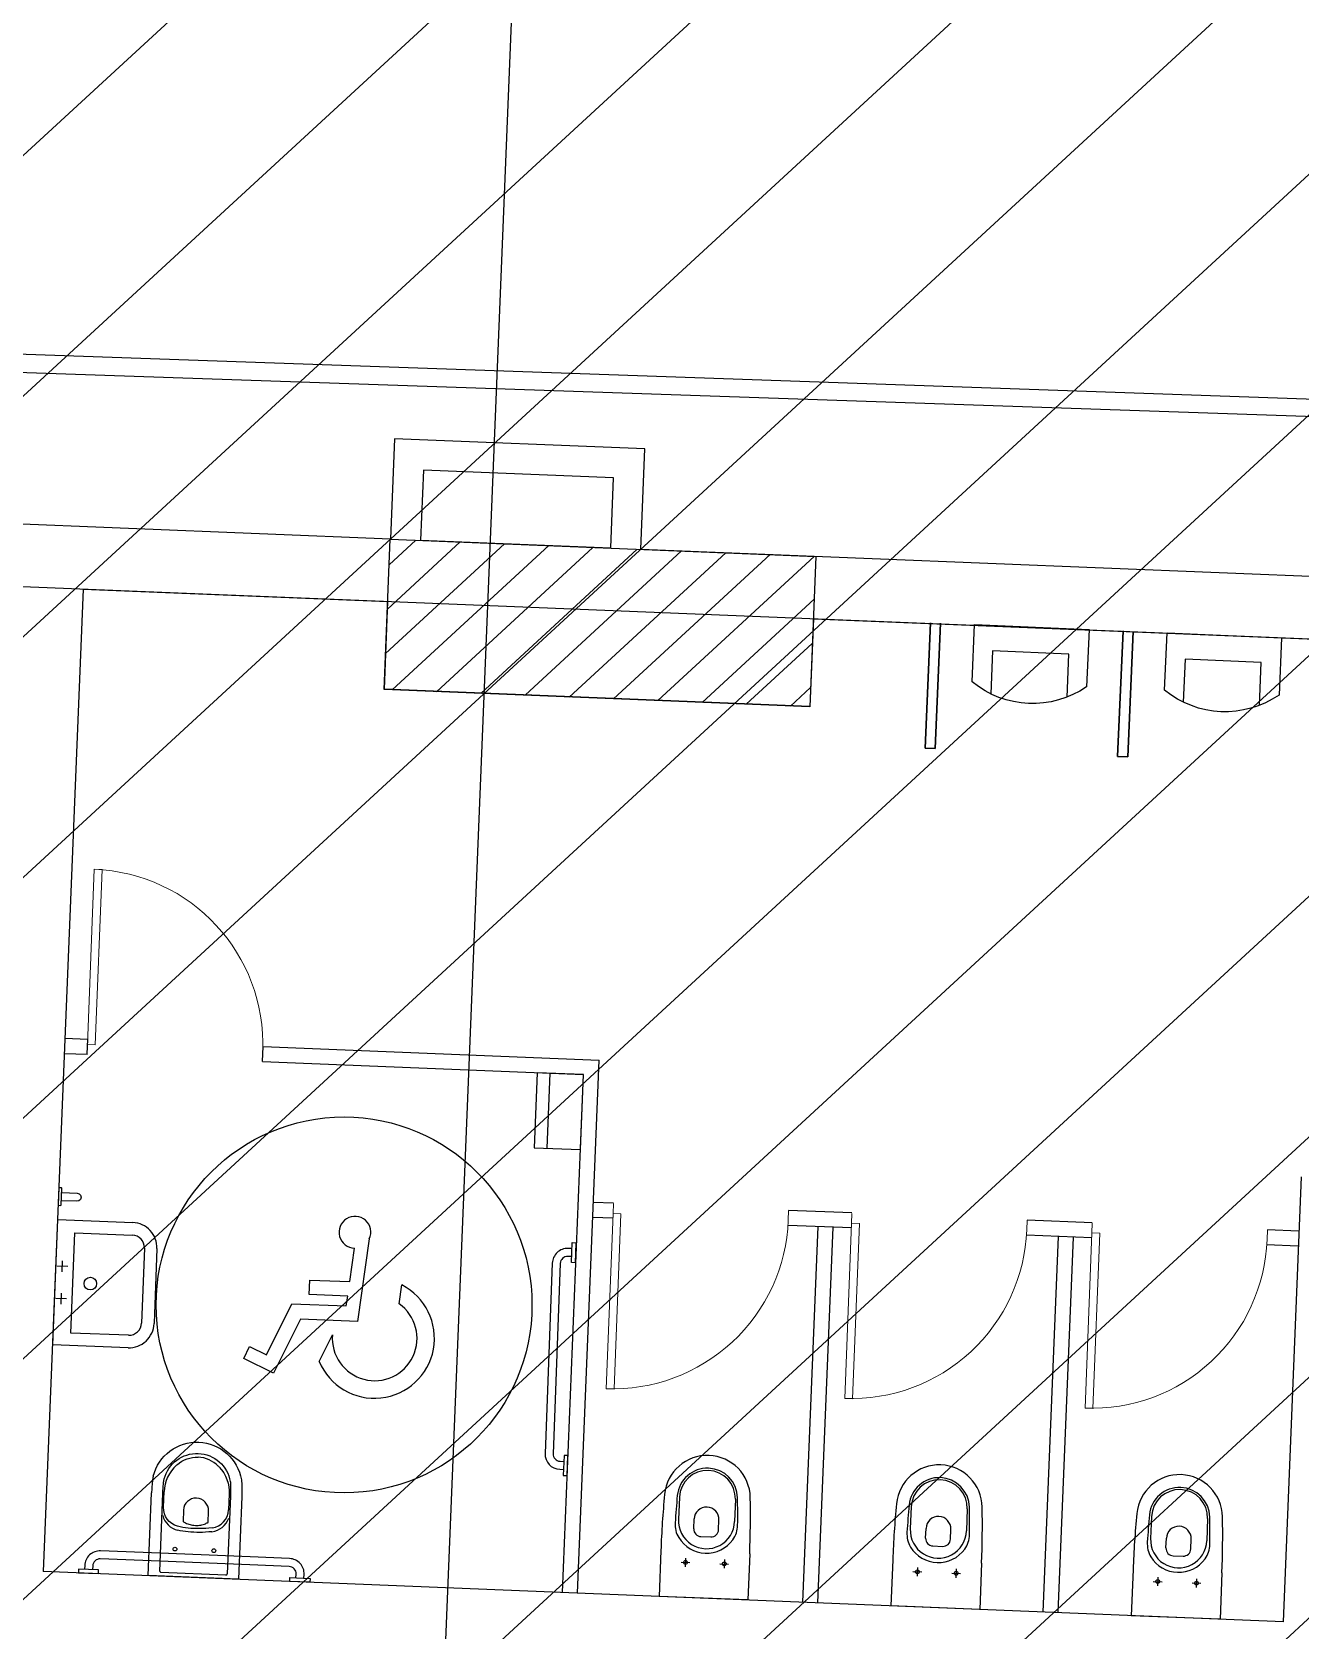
# Model space of a CAD drawing. Extents: x -678889171 to 586587, y -792238163 to 335485.
# Drawn here: x -678816101 to -678811040, y -792108600 to -792102224 of the extents above; entities that cross this region are included whole.
import ezdxf
from ezdxf.enums import TextEntityAlignment as Align

# ---------------------------------------------------------------- set-up
doc = ezdxf.new("R2010")
doc.units = 0
doc.header["$MEASUREMENT"] = 0
for name, color, linetype in [('A-FLOR-PATT', 252, 'Continuous'), ('A-SITE-PATT', 252, 'Continuous'), ('A-WALL', 252, 'Continuous'), ('Ground floor Towers$0$04-Ground Floor$0$$0$A-FIXT', 252, 'Continuous')]:
    doc.layers.add(name, color=color, linetype=linetype)
doc.layers.add('BASEMENT3 LAYOUT$0$HATCH6', color=252, linetype='Continuous', lineweight=15)
doc.layers.add('Ground floor Towers$0$04-Ground Floor$0$$2$A-DOOR-FULL', color=252, linetype='Continuous', lineweight=20)
doc.styles.add('Ground floor Towers$0$$Bas01-Rname$0$EN-SC', font='swissc.ttf')
doc.styles.add('Ground floor Towers$0$$Bas01-Rname$0$EN-SCL', font='swisscl.ttf')
doc.styles.add('Ground floor Towers$0$04-Ground Floor$0$V2-lower ground$0$LEVEL  FOR LICENSE LOWER GR$0$$LG- LEVEL$0$AR-SR', font='sarb.shx')

# ---------------------------------------------------------------- blocks, each defined once
blk = doc.blocks.new('A$C61C61320')
at = {"layer": 'BASEMENT3 LAYOUT$0$HATCH6'}
h = blk.add_hatch(dxfattribs=at)
h.set_pattern_fill('JIS_WOOD', color=256, scale=1000, style=0)
h.set_pattern_definition([(45, (-845711.5632553247, -470537.5133829243), (-499.9999991609842, 499.9999991609843), [])])
h.paths.add_polyline_path([(-57054.4839232408, -202715.6827627594), (-61988.72938809986, -237934.2497828866), (-80426.45722685638, -233625.2072105513), (-117920.8563015934, -232159.4412755717), (-127624.8318891085, -221284.5855308848), (-127624.8318891085, -154987.425217584), (-104462.5924733605, -154589.848100547), (-93882.62928564264, -154028.8445178776), (-93529.7361727003, -176713.0896850609), (-93352.28011348587, -178273.3977080029), (-93352.28011348587, -194674.8746110406), (-91405.28890382661, -196764.3988851835), (-82930.71560722869, -197602.72102616), (-65142.08317814791, -199622.3395659931), (-55832.26724016038, -200866.3395951205)])
blk = doc.blocks.new('Ground floor Towers$0$04-Ground Floor$0$$0$$DD-04-LEVEL LG$0$a-up-t3-a$0$15-URINAL-PLAN1')
at = {"layer": 'Ground floor Towers$0$04-Ground Floor$0$$0$A-FIXT'}
for p, q in [((8.999999999998181, 9), (-1.818989403545856e-12, 9)), ((-1.818989403545856e-12, 9), (-1.818989403545856e-12, -9)), ((4, -6), (4, 5.999999999999545)), ((4, 5.999999999999545), (10.74772708486671, 5.999999999999545)), ((10.74772708486671, -6), (4, -6)), ((-1.818989403545856e-12, -9), (8.999999999998181, -9.000000000000455))]:
    blk.add_line(p, q, dxfattribs=at)
blk.add_arc((-3, 0), 14.99999999999999, 323.1301023546854, 36.86989764531458, dxfattribs=at)
blk = doc.blocks.new('Ground floor Towers$0$04-Ground Floor$0$$0$$DD-04-LEVEL LG$0$a-up-t3-a$0$WATG_DOORSINGLE_M3')
at = {"layer": 'Ground floor Towers$0$04-Ground Floor$0$$2$A-DOOR-FULL'}
for p, q in [((0, -50), (0, 0)), ((900, -50), (900, 0))]:
    blk.add_line(p, q, dxfattribs=at)
blk.add_lwpolyline([(900, -50), (900, -950), (860, -950), (860, -50)], close=True, dxfattribs=at)
blk.add_arc((900, -50), 900.0000000000002, 180, 270, dxfattribs=at)
blk = doc.blocks.new('GR')
at = {"layer": 'A-FLOR-PATT'}
for p, q in [((-13480, 45010), (-13480, 94940)), ((-30912.47202798455, 79958.33511458867), (9546.729276875696, 80198.828844029)), ((-30948.08122967152, 79876.02890377189), (9437.223438388435, 80139.55793711904)), ((-13878.88572230216, 79773.75909053606), (-13878.88612819221, 79373.93267773032)), ((-12878.91530160072, 79773.75909053606), (-13878.88572230216, 79773.75909053606)), ((-12878.88572230216, 79373.93328091223), (-12878.91530160072, 79773.75909053606)), ((-13758.88584412198, 79653.75909053606), (-13758.88612819207, 79373.93275699762)), ((-12998.90642427353, 79653.75909053606), (-13758.88584412198, 79653.75909053606)), ((-12998.88572197377, 79373.92440325668), (-12998.90642427353, 79653.75909053606)), ((-22231.49134114714, 79373.92714914237, -1.758846460705784e-06), (-13878.88612819222, 79373.93266654562, 6.057577220119822e-05)), ((-13879.77144565474, 79372.88241857395), (-12179.77144565474, 79372.88241857395)), ((-13879.77144565474, 78772.88241857395), (-13879.77144565474, 79372.88241857395)), ((-13879.77144565477, 79270.16828214013), (-13777.06069584619, 79372.88241857395)), ((-13879.77144565471, 79093.38867243903), (-13600.2869148099, 79372.88241857395)), ((-13879.77144565474, 78916.60906273784), (-13423.51313377364, 79372.88241857395)), ((-13847.38238434048, 78772.2195822977), (-13246.73935273741, 79372.88241857395)), ((-13758.88612819207, 79373.93275699762, 6.07021348761739e-05), (-12998.88572262893, 79373.93325902407, 6.637393837410448e-05)), ((-13670.60860330422, 78772.21958229772), (-13069.96557170112, 79372.88241857395)), ((-13493.83482226799, 78772.21958229772), (-12893.19179066492, 79372.88241857395)), ((-13317.0610412317, 78772.2195822977), (-12716.41800962863, 79372.88241857395)), ((-13140.28726019547, 78772.2195822977), (-12539.6442285924, 79372.88241857392)), ((-12963.51347915921, 78772.2195822977), (-12362.87044755614, 79372.88241857392)), ((-12878.88572230558, 79373.93332710664, 6.803867058720262e-05), (-5570.345983522075, 79373.93815484122, 0.0001225815378695977)), ((-12786.73969812292, 78772.2195822977), (-12186.09666651985, 79372.88241857392)), ((-12179.77144565474, 79372.88241857395), (-12179.77144565474, 78772.88241857395)), ((-12609.96591708669, 78772.21958229772), (-12179.77144565474, 79202.42823829595)), ((-53845, 79125), (16455, 79125)), ((-15096.158000917, 79123.93186246298, 5.149139836171312e-05), (-13878.88612819216, 79123.93266654559, 6.057577096877433e-05)), ((-15096.15301367073, 79123.93186246298), (-15096.15301367076, 75201.21501060155)), ((-13878.88612819216, 78773.7529587665), (-13878.88612819216, 79123.75295876685)), ((-12178.88612819221, 79123.93378949884, 7.326269307552334e-05), (-10142.48381156061, 79123.93513466584, 8.846015046912454e-05)), ((-12178.88612819221, 79123.75295876685), (-12178.88612819221, 78773.75295876674)), ((-11712.43887397673, 78626.41285920035, -1.842558305399608e-08), (-11711.37800012191, 79127.2649227505, -1.830942378180734e-08)), ((-11711.27115458445, 79127.26895122413, -1.830942279238463e-08), (-11712.43886448542, 78626.41712536264, -1.842558206457337e-08)), ((-11672.43897319798, 78626.32386770364, -1.842558305399597e-08), (-11671.27126329707, 79127.17569356444, -1.830942378180723e-08)), ((-11671.37808985176, 79127.18019741468, -1.830942279238451e-08), (-11672.43896370672, 78626.3281338657, -1.842558206457325e-08)), ((-10943.79092530787, 78624.62079661092, -1.842560206698921e-08), (-10942.73005145299, 79125.47286016119, -1.830944279480047e-08)), ((-10942.62320591562, 79125.47688863517, -1.830944180537775e-08), (-10943.79091581661, 78624.62506277507, -1.842560107756649e-08)), ((-10902.73014118284, 79125.38813482536, -1.830944180537764e-08), (-10903.79101503789, 78624.53607127813, -1.842560107756638e-08)), ((-10903.791024529, 78624.53180511549, -1.842560206698909e-08), (-10902.62331462835, 79125.38363097535, -1.830944279480035e-08)), ((-12433.19213605043, 78772.21958229772), (-12179.77144565474, 79025.64862859479)), ((-12256.41835501418, 78772.21958229772), (-12179.77144565477, 78848.86901889363)), ((-12179.77144565474, 78772.88241857395), (-13879.77144565474, 78772.88241857395)), ((-12178.88612819221, 78773.75295876674), (-13878.88612819216, 78773.7529587665)), ((-11712.43887397673, 78626.41285920035, -1.842558305399608e-08), (-11672.43896370669, 78626.3281338657, -1.842558404341869e-08)), ((-11672.43897319798, 78626.32386770364, -1.842558305399597e-08), (-11712.43886448542, 78626.41712536276, -1.84255840434188e-08)), ((-10943.79092530784, 78624.62079661104, -1.842560206698921e-08), (-10903.79101503786, 78624.53607127813, -1.842560305641181e-08)), ((-10903.791024529, 78624.53180511549, -1.842560206698909e-08), (-10943.79091581659, 78624.62506277519, -1.842560305641192e-08)), ((-15096.1530136717, 77329.91349760942, 6.076628546028428e-05), (-15005.09056041508, 77329.91349760945, 6.076628546028428e-05)), ((-15004.9570728378, 77269.91349760945, 6.076628546028428e-05), (-15005.09056041508, 77329.91349760945, 6.076628546028428e-05)), ((-14304.95832220714, 77329.91349760971, 6.076628546028432e-05), (-12962.48381155987, 77329.91349761024, 6.076628546028432e-05)), ((-14304.95832220712, 77269.91349761018, 8.098463951426847e-06), (-14304.95832220714, 77329.91349760971, 6.076628546027663e-05)), ((-12962.48381155913, 75201.21501060235, 3.110678454567445e-06), (-12962.48381155987, 77329.91349761022, 5.37787942000331e-07)), ((-15096.15301367167, 77269.91349760981, 6.076628546028428e-05), (-15004.9570728378, 77269.91349760945, 6.076628546028428e-05)), ((-14304.95832220712, 77269.91349761018, 6.076628546028411e-05), (-13022.48381155991, 77269.91349761003, 6.076628546028411e-05)), ((-13022.48381155991, 77269.91349761003), (-13207.48310878594, 77269.40357024767)), ((-13207.48310878594, 77269.40357024767), (-13206.65619954976, 76969.4047098813)), ((-13157.48329872477, 77269.54138845373), (-13156.65638948858, 76969.54252808736)), ((-13021.65690232373, 76969.9146372437), (-13022.48381155991, 77269.91349761003)), ((-13022.48381155916, 75201.21501060267, 2.676489315704492e-06), (-13022.48381155991, 77269.91349761019)), ((-13206.65619954976, 76969.4047098813), (-13021.65690232373, 76969.9146372437)), ((-10142.48381155913, 75201.21501060203, 2.953218746665125e-06), (-10142.4838115598, 76978.64858551217)), ((-15086.1530516169, 76733.38009789337), (-15096.15301367145, 76733.35254965702)), ((-15096.15301367145, 76733.35254965702), (-15095.96017601674, 76663.3528152744)), ((-15085.15231725858, 76733.11490454136), (-15086.1530516169, 76733.38009789337)), ((-15084.41825255803, 76732.38487318243), (-15085.15231725858, 76733.11490454136)), ((-15084.14754955857, 76731.38561512977), (-15084.41825255803, 76732.38487318243)), ((-15083.96573119848, 76665.38586556897), (-15084.14754955857, 76731.38561512977)), ((-15084.10209496848, 76714.88567773958), (-15022.60232833238, 76715.05509939342)), ((-15022.60232833238, 76715.05509939342), (-15014.34626987686, 76712.86725423901)), ((-15014.34626987686, 76712.86725423901), (-15008.29023609659, 76706.84449552807)), ((-12882.33161954396, 76761.21501060273, 6.076628546028428e-05), (-12962.48381155975, 76761.21501060235, 6.076628546028428e-05)), ((-11929.33958201533, 76761.21501060309, 6.076628546028428e-05), (-12182.3333519339, 76761.21501060264, 6.076628546028428e-05)), ((-10969.3789716233, 76761.2150106031, 6.076628546028428e-05), (-11229.33659737701, 76761.215010603, 6.076628546028428e-05)), ((-10145.46259891822, 76761.2150106033, 6.076628546028428e-05), (-10269.38070401317, 76761.21501060325, 6.076628546028428e-05)), ((-15095.96017601674, 76663.3528152744), (-15085.96021396193, 76663.38036351075)), ((-15085.96021396193, 76663.38036351075), (-15084.96095590948, 76663.65106651006)), ((-15084.96095590948, 76663.65106651006), (-15084.23092455039, 76664.38513121071)), ((-15084.23092455039, 76664.38513121071), (-15083.96573119848, 76665.38586556897)), ((-15022.51141915223, 76682.055224613), (-15084.01118578855, 76681.88580295912)), ((-15014.26754021758, 76684.28852435744), (-15022.51141915223, 76682.055224613)), ((-15008.2447815065, 76690.34455813779), (-15014.26754021758, 76684.28852435744)), ((-15008.29023609659, 76706.84449552807), (-15006.05693635214, 76698.6006165932)), ((-15006.05693635214, 76698.6006165932), (-15008.2447815065, 76690.34455813779)), ((-12882.331619544, 76701.21501060226, 6.076628546028428e-05), (-12962.4838115597, 76701.21501060223, 6.076628546028428e-05)), ((-11929.33958201531, 76701.21501060262, 6.076628546028428e-05), (-12182.33335193388, 76701.21501060252, 6.076628546028428e-05)), ((-12062.48381155913, 75201.21501060268, 3.110678454567445e-06), (-12062.48381155972, 76701.21501060257, 1.297675912213427e-06)), ((-12002.48381155916, 75201.21501060271, 3.110678454567445e-06), (-12002.48381155972, 76701.2150106026, 1.297675912213427e-06)), ((-10969.3789716233, 76701.21501060345, 6.076628546028428e-05), (-11229.33659737696, 76701.21501060289, 6.076628546028428e-05)), ((-11102.48381155913, 75201.21501060305, 3.110678454567445e-06), (-11102.4838115597, 76701.21501060293, 1.297675912213427e-06)), ((-11042.48381155916, 75201.21501060307, 3.110678454567445e-06), (-11042.48381155978, 76701.21501060296, 1.297675912213427e-06)), ((-10145.46259891817, 76701.21501060294, 6.076628546028428e-05), (-10269.38070401309, 76701.2150106029, 6.076628546028428e-05)), ((-15095.80145875735, 76605.7904858813), (-14795.80259839099, 76606.61739511757)), ((-15094.42327669689, 76105.7923852707), (-15095.80145875735, 76605.7904858813)), ((-13040.60026143619, 76597.77532490899, 6.072963495615124e-05), (-13025.60031841786, 76597.81667037078, 6.072963495615124e-05)), ((-13040.37975230651, 76517.77562881127, 6.072963495615124e-05), (-13040.60026143619, 76597.77532490899, 6.072963495615124e-05)), ((-13025.60031841786, 76597.81667037078, 6.072963495615124e-05), (-13025.37980928818, 76517.8169742731, 6.072963495615124e-05)), ((-15025.66390646583, 76555.9836213087), (-14795.66478018495, 76556.61758505652)), ((-15024.56136081745, 76155.98514082022), (-15025.66390646583, 76555.9836213087)), ((-13920.91913904507, 76406.42297220575, 9.274887098571161e-06), (-13907.39934907855, 76540.69228256996, 9.274887098571161e-06)), ((-13849.97799232564, 76579.58786642848, 9.274887098571161e-06), (-13883.28694149257, 76248.78616623164, 9.274887098571161e-06)), ((-13040.53410869728, 76573.77541607968, 6.072963587562048e-05), (-13055.5340517156, 76573.73407061785, 6.072963587562048e-05)), ((-13040.44590504541, 76541.77553764058, 6.072963584314628e-05), (-13055.44584806373, 76541.73419217877, 6.072963584314628e-05)), ((-14745.52715191784, 76506.75559320151), (-14744.70024268156, 76206.75673283514)), ((-14695.52734185678, 76506.89341140755), (-14694.7004326205, 76206.89455104119)), ((-13116.36568177871, 76512.56616413197, 6.072963587562048e-05), (-13114.27084504681, 75752.56905120201, 6.072963587562048e-05)), ((-13084.36580333964, 76512.65436778386, 6.072963584314628e-05), (-13082.27096660773, 75752.65725485388, 6.072963584314628e-05)), ((-13025.37980928818, 76517.8169742731, 6.072963495615124e-05), (-13040.37975230651, 76517.77562881127, 6.072963495615124e-05)), ((-15048.15075828572, 76420.51590072319), (-15091.19576481177, 76420.39725256088)), ((-15069.6139374676, 76398.934073379), (-15069.73258562988, 76441.97907990505)), ((-14080.51260826919, 76406.06190465661, 9.274887098571161e-06), (-13920.91913904507, 76406.42297220575, 9.274887098571161e-06)), ((-14080.38104054246, 76347.90832935664, 9.274887098571161e-06), (-14080.51260826919, 76406.06190465661, 9.274887098571161e-06)), ((-13720.47514008087, 76325.89515021263, 9.274887217612674e-06), (-13712.9027626867, 76401.09882383561, 9.274887217612674e-06)), ((-13926.77607909277, 76348.25584863326, 9.274887098571161e-06), (-14080.38104054246, 76347.90832935664, 9.274887098571161e-06)), ((-13930.76563915695, 76308.6342704521, 9.274887098571161e-06), (-13926.77607909277, 76348.25584863326, 9.274887098571161e-06)), ((-15047.79466483991, 76291.32683952985), (-15090.83967136596, 76291.20819136755)), ((-15069.37649218408, 76312.79001871173), (-15069.25784402178, 76269.74501218567)), ((-14241.55151143332, 76100.72181407317, 9.274887098571161e-06), (-14148.62026292054, 76308.14139194548, 9.274887098571161e-06)), ((-14148.62026292054, 76308.14139194548, 9.274887098571161e-06), (-13930.76563915695, 76308.6342704521, 9.274887098571161e-06)), ((-14111.82656742458, 76248.26911374337, 9.274887098571161e-06), (-14210.22346061705, 76028.65039196958, 9.274887098571161e-06)), ((-13883.28694149257, 76248.78616623164, 9.274887098571161e-06), (-14111.82656742458, 76248.26911374337, 9.274887098571161e-06)), ((-14794.56223453657, 76156.61910456803), (-15024.56136081745, 76155.98514082022)), ((-14029.83749013381, 76082.7829969945, 9.274887217612674e-06), (-13981.25807997979, 76191.21068800325, 9.274887217612674e-06)), ((-14794.42441633053, 76106.61929450698), (-15094.42327669689, 76105.7923852707)), ((-14331.42770032636, 76082.95414386186, 9.274887098571161e-06), (-14309.77274189181, 76131.28731898041, 9.274887098571161e-06)), ((-14210.22346061705, 76028.65039196958, 9.274887098571161e-06), (-14331.42770032636, 76082.95414386186, 9.274887098571161e-06)), ((-14309.77274189181, 76131.28731898041, 9.274887098571161e-06), (-14241.55151143332, 76100.72181407317, 9.274887098571161e-06)), ((-13053.1911422128, 75723.73729957797, 6.072963584314628e-05), (-13038.19119919449, 75723.77864503978, 6.072963584314628e-05)), ((-13053.10293856094, 75691.73742113888, 6.072963587562048e-05), (-13038.10299554262, 75691.7787666007, 6.072963587562048e-05)), ((-13023.25740891507, 75747.8198993309, 6.072963589993269e-05), (-13038.25735193339, 75747.7785538691, 6.072963589993269e-05)), ((-13038.25735193339, 75747.7785538691, 6.072963589993269e-05), (-13038.03684280372, 75667.7788577714, 6.072963589993269e-05)), ((-13023.03689978539, 75667.82020323319, 6.072963589993269e-05), (-13023.25740891507, 75747.8198993309, 6.072963589993269e-05)), ((-13038.03684280372, 75667.7788577714, 6.072963589993269e-05), (-13023.03689978539, 75667.82020323319, 6.072963589993269e-05)), ((-14676.535504114, 75563.69234019953, 6.072957656211586e-05), (-14676.70351145137, 75558.89512591231, 6.07295765669842e-05)), ((-14676.33849574069, 75568.25054210343, 6.072957655749007e-05), (-14676.535504114, 75563.69234019953, 6.072957656211586e-05)), ((-14676.11048549331, 75572.57173442916, 6.072957655310481e-05), (-14676.33849574069, 75568.25054210343, 6.072957655749007e-05)), ((-14675.85147432559, 75576.65591622303, 6.072957654896006e-05), (-14676.11048549331, 75572.57173442916, 6.072957655310481e-05)), ((-14675.56246167306, 75580.50208751301, 6.072957654505685e-05), (-14675.85147432559, 75576.65591622303, 6.072957654896006e-05)), ((-14675.24344759533, 75584.11024829911, 6.072957654139517e-05), (-14675.56246167306, 75580.50208751301, 6.072957654505685e-05)), ((-14674.89343259726, 75587.48139807647, 6.072957653797402e-05), (-14675.24344759533, 75584.11024829911, 6.072957654139517e-05)), ((-14674.51241524826, 75590.61553779882, 6.072957653479338e-05), (-14674.89343259726, 75587.48139807647, 6.072957653797402e-05)), ((-14674.10239734018, 75593.51066656841, 6.07295765318553e-05), (-14674.51241524826, 75590.61553779882, 6.072957653479338e-05)), ((-14673.66137755803, 75596.16978477815, 6.072957652915673e-05), (-14674.10239734018, 75593.51066656841, 6.07295765318553e-05)), ((-14673.18935679593, 75598.58989251198, 6.07295765267007e-05), (-14673.66137755803, 75596.16978477815, 6.072957652915673e-05)), ((-14631.5755037836, 75561.77425656043, 6.072957656405795e-05), (-14631.33349327249, 75567.21549859669, 6.072957655853602e-05)), ((-14631.33349327249, 75567.21549859669, 6.072957655853602e-05), (-14631.04948131448, 75572.14871813678, 6.072957655352965e-05)), ((-14631.04948131448, 75572.14871813678, 6.072957655352965e-05), (-14630.73846760886, 75576.51491301757, 6.072957654909871e-05)), ((-14630.73846760886, 75576.51491301757, 6.072957654909871e-05), (-14630.4024527553, 75580.3050815836, 6.072957654525232e-05)), ((-14630.4024527553, 75580.3050815836, 6.072957654525232e-05), (-14630.04543676106, 75583.52622411575, 6.07295765419834e-05)), ((-14630.04543676106, 75583.52622411575, 6.07295765419834e-05), (-14629.68942109645, 75586.21834426276, 6.072957653925134e-05)), ((-14629.68942109645, 75586.21834426276, 6.072957653925134e-05), (-14629.4234092902, 75587.89641888454, 6.072957653754836e-05)), ((-14629.4234092902, 75587.89641888454, 6.072957653754836e-05), (-14629.16139790844, 75589.28048075536, 6.072957653614376e-05)), ((-14364.99004626978, 75589.28049363053, 6.07295765361177e-05), (-14364.72713463902, 75587.89643223658, 6.072957653752225e-05)), ((-14364.72713463902, 75587.89643223658, 6.072957653752225e-05), (-14364.46212298359, 75586.2183576148, 6.072957653922518e-05)), ((-14364.46212298359, 75586.2183576148, 6.072957653922518e-05), (-14364.105306793, 75583.52623794464, 6.072957654195717e-05)), ((-14364.105306793, 75583.52623794464, 6.072957654195717e-05), (-14363.74819083731, 75580.30509445877, 6.072957654522602e-05)), ((-14363.74819083731, 75580.30509445877, 6.072957654522602e-05), (-14363.41227546833, 75576.51492684646, 6.072957654907233e-05)), ((-14363.41227546833, 75576.51492684646, 6.072957654907233e-05), (-14363.10116144364, 75572.14873148882, 6.072957655350322e-05)), ((-14363.10116144364, 75572.14873148882, 6.072957655350322e-05), (-14362.81734887203, 75567.2155124256, 6.072957655850953e-05)), ((-14362.81734887203, 75567.2155124256, 6.072957655850953e-05), (-14362.57583787006, 75561.77426991246, 6.072957656403141e-05)), ((-14320.96150817819, 75598.58991063261, 6.072957652666595e-05), (-14320.48996743364, 75596.16980289876, 6.072957652912189e-05)), ((-14320.48996743364, 75596.16980289876, 6.072957652912189e-05), (-14320.04884745163, 75593.51068421217, 6.072957653182038e-05)), ((-14320.04884745163, 75593.51068421217, 6.072957653182038e-05), (-14319.63815890186, 75590.61555591943, 6.072957653475838e-05)), ((-14319.63815890186, 75590.61555591943, 6.072957653475838e-05), (-14319.25788199469, 75587.48141572023, 6.072957653793894e-05)), ((-14319.25788199469, 75587.48141572023, 6.072957653793894e-05), (-14318.90803604291, 75584.11026594287, 6.072957654136002e-05)), ((-14318.90803604291, 75584.11026594287, 6.072957654136002e-05), (-14318.58860191256, 75580.50210611048, 6.072957654502164e-05)), ((-14318.58860191256, 75580.50210611048, 6.072957654502164e-05), (-14318.29959861837, 75576.6559348205, 6.072957654892479e-05)), ((-14318.29959861837, 75576.6559348205, 6.072957654892479e-05), (-14318.04101090089, 75572.57175350351, 6.072957655306949e-05)), ((-14318.04101090089, 75572.57175350351, 6.072957655306949e-05), (-14317.81284788001, 75568.25056117776, 6.072957655745471e-05)), ((-14317.81284788001, 75568.25056117776, 6.072957655745471e-05), (-14317.61510562167, 75563.69235832016, 6.072957656208046e-05)), ((-14317.61510562167, 75563.69235832016, 6.072957656208046e-05), (-14317.44778662936, 75558.89514403293, 6.072957656694876e-05)), ((-12571.56324259101, 75600.07007214325, 6.076619288020362e-05), (-12571.8451111722, 75511.5718160335, 6.076621340889406e-05)), ((-12347.9893559344, 75600.56747775117, 6.076619288020363e-05), (-12347.31371149919, 75512.07135190963, 6.076621340889406e-05)), ((-11645.3900227881, 75600.0700721436, 6.076619288017587e-05), (-11645.67189136929, 75511.57181603384, 6.07662134088663e-05)), ((-11421.81613613149, 75600.56747775152, 6.076619288017588e-05), (-11421.14049169629, 75512.07135190998, 6.07662134088663e-05)), ((-10685.39239863713, 75600.07007214396, 6.076619288017587e-05), (-10685.67426721832, 75511.57181603421, 6.07662134088663e-05)), ((-10461.81851198052, 75600.56747775189, 6.076619288017588e-05), (-10461.14286754531, 75512.07135191034, 6.07662134088663e-05)), ((-14677.06852662558, 75537.33416731554, 6.072957658886479e-05), (-14677.08352680171, 75531.34990042493, 6.072957659493776e-05)), ((-14677.08351011167, 75201.33522032738, 6.072957692984421e-05), (-14677.08352680171, 75531.34990042493, 6.072957659493776e-05)), ((-14677.02252451577, 75543.08042274855, 6.072957658303335e-05), (-14677.06852662558, 75537.33416731554, 6.072957658886479e-05)), ((-14676.94652193449, 75548.58966764968, 6.072957657744244e-05), (-14677.02252451577, 75543.08042274855, 6.072957658303335e-05)), ((-14676.84051739153, 75553.8619024958, 6.072957657209205e-05), (-14676.94652193449, 75548.58966764968, 6.072957657744244e-05)), ((-14676.70351145137, 75558.89512591231, 6.07295765669842e-05), (-14676.84051739153, 75553.8619024958, 6.072957657209205e-05)), ((-14632.08152502442, 75531.34990328607, 6.072957659493332e-05), (-14632.06752476068, 75537.06115731465, 6.072957658913741e-05)), ((-14632.08150922848, 75221.33611244345, 6.072957690954242e-05), (-14632.08152502442, 75531.34990328607, 6.072957659493332e-05)), ((-14632.06752476068, 75537.06115731465, 6.072957658913741e-05), (-14632.02452316296, 75542.51940030557, 6.072957658359826e-05)), ((-14632.02452316296, 75542.51940030557, 6.072957658359826e-05), (-14631.92351895689, 75549.40470634776, 6.072957657661088e-05)), ((-14631.92351895689, 75549.40470634776, 6.072957657661088e-05), (-14631.77151236373, 75555.83599315058, 6.072957657008425e-05)), ((-14631.77151236373, 75555.83599315058, 6.072957657008425e-05), (-14631.5755037836, 75561.77425656043, 6.072957656405795e-05)), ((-14627.08129961111, 75476.04244360379, 6.072957665106011e-05), (-14627.0813028299, 75538.96624227142, 6.072957658720359e-05)), ((-14367.06973631673, 75538.96625562345, 6.072957658717795e-05), (-14367.06973369401, 75476.11645965271, 6.072957665095936e-05)), ((-14362.57583787006, 75561.77426991246, 6.072957656403141e-05), (-14362.37912872538, 75555.83600650262, 6.072957657005768e-05)), ((-14362.37912872538, 75555.83600650262, 6.072957657005768e-05), (-14362.22782156424, 75549.40472017667, 6.072957657658428e-05)), ((-14362.22782156424, 75549.40472017667, 6.072957657658428e-05), (-14362.12651681818, 75542.5194136576, 6.072957658357163e-05)), ((-14362.12651681818, 75542.5194136576, 6.072957658357163e-05), (-14362.08371442804, 75537.06117114355, 6.072957658911078e-05)), ((-14362.08371442804, 75537.06117114355, 6.072957658911078e-05), (-14362.0695139434, 75531.34991711497, 6.072957659490669e-05)), ((-14362.0695139434, 75531.34991711497, 6.072957659490669e-05), (-14362.06949773021, 75221.33612627235, 6.072957690951578e-05)), ((-14317.44778662936, 75558.89514403293, 6.072957656694876e-05), (-14317.31088762469, 75553.86192109328, 6.072957657205658e-05)), ((-14317.31088762469, 75553.86192109328, 6.072957657205658e-05), (-14317.20441075352, 75548.5896857703, 6.072957657740695e-05)), ((-14317.20441075352, 75548.5896857703, 6.072957657740695e-05), (-14317.12835577741, 75543.08044134603, 6.072957658299785e-05)), ((-14317.12835577741, 75543.08044134603, 6.072957658299785e-05), (-14317.08272305403, 75537.33418543615, 6.072957658882928e-05)), ((-14317.08272305403, 75537.33418543615, 6.072957658882928e-05), (-14317.06751162963, 75531.34991949926, 6.072957659490225e-05)), ((-14317.06751162963, 75531.34991949926, 6.072957659490225e-05), (-14317.06749487999, 75201.335238448, 6.07295769298087e-05)), ((-12509.10084730035, 75476.45344435755, 6.076622158764246e-05), (-12509.18780552904, 75515.53943143779, 6.076621252086735e-05)), ((-12409.90109280474, 75476.67414327248, 6.076622158764247e-05), (-12409.98805103344, 75515.76013035272, 6.076621252086735e-05)), ((-11582.92762749745, 75476.4534443579, 6.076622158761471e-05), (-11583.01458572614, 75515.53943143814, 6.076621252083959e-05)), ((-11483.72787300184, 75476.67414327283, 6.076622158761471e-05), (-11483.81483123053, 75515.76013035307, 6.076621252083959e-05)), ((-10622.93000334647, 75476.45344435827, 6.076622158761471e-05), (-10623.01696157516, 75515.5394314385, 6.076621252083959e-05)), ((-10523.73024885087, 75476.6741432732, 6.076622158761471e-05), (-10523.81720707956, 75515.76013035343, 6.076621252083959e-05)), ((-14547.07774056477, 75467.95608773443, 6.072957665925844e-05), (-14547.07773764401, 75423.16209479739, 6.072957670471641e-05)), ((-14447.07328940235, 75423.16210004283, 6.072957670470654e-05), (-14447.0732923231, 75467.95609250301, 6.072957665924857e-05)), ((-12479.03417792217, 75446.5202622263, 6.076622854672424e-05), (-12439.834274936, 75446.6074738943, 6.076622854672424e-05)), ((-11552.86095811926, 75446.52026222665, 6.076622854669648e-05), (-11513.66105513309, 75446.60747389465, 6.076622854669648e-05)), ((-10592.86333396829, 75446.52026222702, 6.076622854669648e-05), (-10553.66343098212, 75446.60747389501, 6.076622854669648e-05)), ((-14557.62320623532, 75400.73609699488, 6.072957672747586e-05), (-14567.89066323711, 75402.61718023926, 6.072957672556791e-05)), ((-14556.58215908169, 75385.38041388424, 6.072957674305906e-05), (-14566.84461604463, 75387.13249072606, 6.072957674128203e-05)), ((-14547.13373893739, 75399.1880282708, 6.072957672904584e-05), (-14557.62320623532, 75400.73609699488, 6.072957672747586e-05)), ((-14546.11869308252, 75383.9423501872, 6.072957674451741e-05), (-14556.58215908169, 75385.38041388424, 6.072957674305906e-05)), ((-14536.42226229704, 75397.97297502072, 6.072957673027785e-05), (-14547.13373893739, 75399.1880282708, 6.072957672904584e-05)), ((-14547.07773764401, 75423.16209479739, 6.072957670471641e-05), (-14546.20169880585, 75422.75007724333, 6.072957670513445e-05)), ((-14546.20169880585, 75422.75007724333, 6.072957670513445e-05), (-14544.70263252482, 75421.8930382905, 6.072957670600404e-05)), ((-14535.45321902884, 75382.81730013978, 6.072957674565808e-05), (-14546.11869308252, 75383.9423501872, 6.072957674451741e-05)), ((-14544.70263252482, 75421.8930382905, 6.072957670600404e-05), (-14542.58853815973, 75420.68198540529, 6.072957670723284e-05)), ((-14542.58853815973, 75420.68198540529, 6.072957670723284e-05), (-14539.86641682594, 75419.20891935009, 6.072957670872747e-05)), ((-14539.86641682594, 75419.20891935009, 6.072957670872747e-05), (-14536.5422692496, 75417.56584660959, 6.072957671039457e-05)), ((-14536.5422692496, 75417.56584660959, 6.072957671039457e-05), (-14532.62509511914, 75415.84476937675, 6.072957671214077e-05)), ((-14525.4897764055, 75397.08993584206, 6.07295767311729e-05), (-14536.42226229704, 75397.97297502072, 6.072957673027785e-05)), ((-14524.58673593894, 75382.00626514458, 6.072957674648007e-05), (-14535.45321902884, 75382.81730013978, 6.072957674565808e-05)), ((-14532.62509511914, 75415.84476937675, 6.072957671214077e-05), (-14528.12189471544, 75414.13669464113, 6.072957671387372e-05)), ((-14528.12189471544, 75414.13669464113, 6.072957671387372e-05), (-14523.0376677793, 75412.53462361394, 6.072957671549904e-05)), ((-14514.33527980057, 75396.54091210941, 6.072957673172896e-05), (-14525.4897764055, 75397.08993584206, 6.07295767311729e-05)), ((-14513.51924279948, 75381.508243799, 6.072957674698438e-05), (-14524.58673593894, 75382.00626514458, 6.072957674648007e-05)), ((-14523.0376677793, 75412.53462361394, 6.072957671549904e-05), (-14518.55846914761, 75411.38857272387, 6.072957671666164e-05)), ((-14518.55846914761, 75411.38857272387, 6.072957671666164e-05), (-14513.71625331866, 75410.41652983769, 6.072957671764761e-05)), ((-14502.95977436169, 75396.32490337391, 6.072957673194705e-05), (-14514.33527980057, 75396.54091210941, 6.072957673172896e-05)), ((-14513.71625331866, 75410.41652983769, 6.072957671764761e-05), (-14508.51502208792, 75409.66349655674, 6.072957671841129e-05)), ((-14502.24974202277, 75381.32323610307, 6.072957674717102e-05), (-14513.51924279948, 75381.508243799, 6.072957674698438e-05)), ((-14508.51502208792, 75409.66349655674, 6.072957671841129e-05), (-14502.95877468773, 75409.17747487522, 6.072957671890397e-05)), ((-14491.36125829703, 75396.44190963556, 6.072957673182717e-05), (-14502.95977436169, 75396.32490337391, 6.072957673194705e-05)), ((-14502.95877468773, 75409.17747487522, 6.072957671890397e-05), (-14497.05051216662, 75409.00546776905, 6.072957671907794e-05)), ((-14490.78023170499, 75381.45224202877, 6.072957674703897e-05), (-14502.24974202277, 75381.32323610307, 6.072957674717102e-05)), ((-14497.10051410484, 75409.00546776905, 6.072957671907795e-05), (-14491.19225116648, 75409.17747535207, 6.072957671890281e-05)), ((-14479.54273283396, 75396.89193041749, 6.072957673136931e-05), (-14491.36125829703, 75396.44190963556, 6.072957673182717e-05)), ((-14491.19225116648, 75409.17747535207, 6.072957671890281e-05), (-14485.63600370668, 75409.66349751045, 6.072957671840903e-05)), ((-14479.10871285584, 75381.89526300668, 6.072957674658823e-05), (-14490.78023170499, 75381.45224202877, 6.072957674703897e-05)), ((-14485.63600370668, 75409.66349751045, 6.072957671840903e-05), (-14480.43477301241, 75410.41653126826, 6.072957671764432e-05)), ((-14480.43477301241, 75410.41653126826, 6.072957671764432e-05), (-14475.5925574815, 75411.38857510817, 6.07295767166574e-05)), ((-14467.5011966855, 75397.674964766, 6.072957673057348e-05), (-14479.54273283396, 75396.89193041749, 6.072957673136931e-05)), ((-14467.23618449361, 75382.65129715735, 6.072957674581982e-05), (-14479.10871285584, 75381.89526300668, 6.072957674658823e-05)), ((-14475.5925574815, 75411.38857510817, 6.07295767166574e-05), (-14471.11335831333, 75412.5346264751, 6.072957671549392e-05)), ((-14471.11335831333, 75412.5346264751, 6.072957671549392e-05), (-14466.02913185406, 75414.13669750228, 6.072957671386759e-05)), ((-14455.23865176269, 75398.79101506539, 6.072957672943968e-05), (-14467.5011966855, 75397.674964766, 6.072957673057348e-05)), ((-14455.16264745279, 75383.72034495768, 6.072957674473374e-05), (-14467.23618449361, 75382.65129715735, 6.072957674581982e-05)), ((-14466.02913185406, 75414.13669750228, 6.072957671386759e-05), (-14461.52593204643, 75415.84477366849, 6.072957671213376e-05)), ((-14461.52593204643, 75415.84477366849, 6.072957671213376e-05), (-14457.6087581544, 75417.56585090132, 6.072957671038678e-05)), ((-14457.6087581544, 75417.56585090132, 6.072957671038678e-05), (-14454.28460992238, 75419.20892364183, 6.072957670871903e-05)), ((-14442.75409606691, 75400.24008036191, 6.072957672796791e-05), (-14455.23865176269, 75398.79101506539, 6.072957672943968e-05)), ((-14442.88710140376, 75385.10340685649, 6.072957674332897e-05), (-14455.16264745279, 75383.72034495768, 6.072957674473374e-05)), ((-14454.28460992238, 75419.20892364183, 6.072957670871903e-05), (-14451.56248930388, 75420.68198922016, 6.072957670722386e-05)), ((-14451.56248930388, 75420.68198922016, 6.072957670722386e-05), (-14449.44839517721, 75421.89304353594, 6.072957670599465e-05)), ((-14449.44839517721, 75421.89304353594, 6.072957670599465e-05), (-14447.94932865776, 75422.75008201192, 6.072957670512476e-05)), ((-14447.94932865776, 75422.75008201192, 6.072957670512476e-05), (-14447.07328940235, 75423.16210004283, 6.072957670470654e-05)), ((-14430.41054679536, 75386.80048333065, 6.07295767416055e-05), (-14442.88710140376, 75385.10340685649, 6.072957674332897e-05)), ((-14430.04753061144, 75402.02216065559, 6.072957672615816e-05), (-14442.75409606691, 75400.24008036191, 6.072957672796791e-05)), ((-12636.79783857105, 75385.0627996579, 6.07662854602905e-05), (-12636.38793673496, 75200.82011083025, 6.07662854602905e-05)), ((-12281.79871714019, 75385.85259920225, 6.07662854602905e-05), (-12281.3888153041, 75201.6099103746, 6.07662854602905e-05)), ((-11710.62461876814, 75385.06279965825, 6.076628546026275e-05), (-11710.21471693205, 75200.8201108306, 6.076628546026275e-05)), ((-11355.62549733729, 75385.8525992026, 6.076628546026275e-05), (-11355.21559550119, 75201.60991037494, 6.076628546026275e-05)), ((-10750.62699461717, 75385.06279965861, 6.076628546026275e-05), (-10750.21709278108, 75200.82011083096, 6.076628546026275e-05)), ((-10395.62787318631, 75385.85259920296, 6.076628546026275e-05), (-10395.21797135022, 75201.60991037531, 6.076628546026275e-05)), ((-12554.19961115231, 75341.0033093168, 6.076625298457556e-05), (-12519.19969777181, 75341.08117687752, 6.076625298457556e-05)), ((-12536.73858824242, 75358.54219978742, 6.076624892511118e-05), (-12536.66072068171, 75323.54228640691, 6.076625704403992e-05)), ((-12399.19999475292, 75341.34815137138, 6.076625298457556e-05), (-12364.20008137241, 75341.42601893208, 6.076625298457556e-05)), ((-12381.73897184303, 75358.88704184197, 6.076624892511119e-05), (-12381.66110428232, 75323.88712846147, 6.076625704403992e-05)), ((-11628.02639134941, 75341.00330931715, 6.07662529845478e-05), (-11593.0264779689, 75341.08117687787, 6.07662529845478e-05)), ((-11610.56536843951, 75358.54219978777, 6.076624892508343e-05), (-11610.4875008788, 75323.54228640726, 6.076625704401217e-05)), ((-11473.02677495002, 75341.34815137173, 6.07662529845478e-05), (-11438.02686156951, 75341.42601893243, 6.07662529845478e-05)), ((-11455.56575204012, 75358.88704184232, 6.076624892508343e-05), (-11455.48788447941, 75323.88712846182, 6.076625704401217e-05)), ((-10668.02876719844, 75341.00330931752, 6.07662529845478e-05), (-10633.02885381793, 75341.08117687823, 6.07662529845478e-05)), ((-10650.56774428854, 75358.54219978813, 6.076624892508343e-05), (-10650.48987672783, 75323.54228640762, 6.076625704401217e-05)), ((-10513.02915079905, 75341.34815137209, 6.07662529845478e-05), (-10478.02923741854, 75341.42601893279, 6.07662529845478e-05)), ((-10495.56812788915, 75358.88704184268, 6.076624892508343e-05), (-10495.49026032844, 75323.88712846219, 6.076625704401217e-05)), ((-14633.46848752373, 75292.2222845741, 6.072938273651881e-05), (-14870.98908927, 75292.21501060175, 6.072938273651881e-05)), ((-14633.46848590537, 75260.22228505083, 6.072938273651565e-05), (-14870.98908927, 75260.21501060175, 6.072938273651565e-05)), ((-14273.45247230859, 75292.2243628985, 6.072938265935335e-05), (-14633.46848752383, 75292.2243628985, 6.072938265935335e-05)), ((-14273.45247068445, 75260.2243628985, 6.072938269182768e-05), (-14633.46848590548, 75260.2243628985, 6.072938269182768e-05)), ((-14116.40644228097, 75292.21501060175, 6.072938265930791e-05), (-14273.45247230909, 75292.23416132451, 6.072938265930791e-05)), ((-14116.40644228097, 75260.21501060175, 6.072938269178224e-05), (-14273.45247068495, 75260.23416132436, 6.072938269178224e-05)), ((-10142.48381155913, 75201.21501060203, 5.470932810958748e-05), (-15096.15301367073, 75201.21501060153, 5.470932810958748e-05)), ((-14875.98908927, 75216.21501060175, 6.072938275174352e-05), (-14955.98908927, 75216.21501060175, 6.072938275174352e-05)), ((-14955.98908927, 75216.21501060175, 6.072938275174352e-05), (-14955.98908927, 75201.21501060175, 6.072938275174352e-05)), ((-14955.98908927, 75201.21501060175, 6.072938275174352e-05), (-14875.98908927, 75201.21501060175, 6.072938275174352e-05)), ((-14931.98908927, 75231.21501060175, 6.072938273651881e-05), (-14931.98908927, 75216.21501060175, 6.072938273651881e-05)), ((-14899.98908927, 75231.21501060175, 6.072938273651565e-05), (-14899.98908927, 75216.21501060175, 6.072938273651565e-05)), ((-14875.98908927, 75201.21501060175, 6.072938275174352e-05), (-14875.98908927, 75216.21501060175, 6.072938275174352e-05)), ((-14317.06749487999, 75201.335238448, 6.07295769298087e-05), (-14677.08351011167, 75201.33522024068, 6.072957692984421e-05)), ((-14367.06971998433, 75216.3359038394, 6.072957691459061e-05), (-14627.0812864379, 75216.33589001051, 6.072957691461626e-05)), ((-14111.40644228097, 75201.21501060175, 6.072938275165237e-05), (-14111.40644228097, 75216.21501060175, 6.072938275165237e-05)), ((-14111.40644228097, 75216.21501060175, 6.072938275165237e-05), (-14031.40644228096, 75216.21501060175, 6.072938275165237e-05)), ((-14031.40644228096, 75201.21501060175, 6.072938275165237e-05), (-14111.40644228097, 75201.21501060175, 6.072938275165237e-05)), ((-14087.40644228097, 75216.21501060175, 6.072938269178224e-05), (-14087.40644228097, 75231.21501060175, 6.072938269178224e-05)), ((-14055.40644228096, 75216.21501060175, 6.072938265930791e-05), (-14055.40644228096, 75231.21501060175, 6.072938265930791e-05)), ((-14031.40644228096, 75216.21501060175, 6.072938275165237e-05), (-14031.40644228096, 75201.21501060175, 6.072938275165237e-05)), ((-12281.38881530409, 75201.6099103746, 6.07662854602905e-05), (-12636.38793673495, 75200.82011083025, 6.07662854602905e-05)), ((-11355.21559550119, 75201.60991037494, 6.076628546026275e-05), (-11710.21471693205, 75200.8201108306, 6.076628546026275e-05)), ((-10395.21797135021, 75201.60991037531, 6.076628546026275e-05), (-10750.21709278107, 75200.82011083096, 6.076628546026275e-05))]:
    blk.add_line(p, q, dxfattribs=at)
for centre, radius in [((-13939.85152372315, 76312.23121191747, 9.274887098571161e-06), 750), ((-14955.11289955615, 76356.17732655292), 24.99999999999995), ((-14574.57895589898, 75311.43112274916, 6.072957681810627e-05), 7.50033364941828), ((-14419.57206041806, 75311.16111886344, 6.072957681836499e-05), 7.50033364941828), ((-12536.69965446206, 75341.04224309717, 6.076625298457556e-05), 7.499999999999994), ((-12381.70003806267, 75341.38708515171, 6.076625298457556e-05), 7.499999999999994), ((-11610.52643465915, 75341.04224309752, 6.07662529845478e-05), 7.499999999999994), ((-11455.52681825977, 75341.38708515206, 6.07662529845478e-05), 7.499999999999994), ((-10650.52881050818, 75341.04224309788, 6.07662529845478e-05), 7.499999999999994), ((-10495.5291941088, 75341.38708515243, 6.07662529845478e-05), 7.499999999999994)]:
    blk.add_circle(centre, radius, dxfattribs=at)
for centre, radius, start, end in [((-13908.39973250762, 76604.00236708358, 9.274887098571161e-06), 63.31798771381663, 337.3199037226203, 270.9052740828294), ((-14795.5269619789, 76506.61777499547), 99.99999999998734, 0.1579282309052798, 90.1579282309084), ((-14795.5269619789, 76506.61777499545), 50.00000000000824, 0.1579282309219348, 90.15792823091358), ((-13055.36591350422, 76512.73430234336, 6.072963587562048e-05), 60.99999999999375, 90.15792823091375, 180.1579282309206), ((-13055.36591350423, 76512.73430234336, 6.072963584314628e-05), 28.99999999999486, 90.1579282308961, 180.1579282308961), ((-13813.09090273475, 76183.9145469297, 9.274887217612674e-06), 239.1791661943661, 205.0132340864966, 65.2358992394123), ((-13812.35406932756, 76183.98296929567, 9.274887217612674e-06), 169.0585837280234, 177.5497012568916, 57.07956255435179), ((-14794.70005274262, 76206.6189146291), 50.00000000000276, 270.1579282309115, 0.1579282309052596), ((-14794.70005274262, 76206.61891462909), 99.99999999999646, 270.1579282309094, 0.1579282309136116), ((-12459.7749538179, 75599.71402437762, 6.076619079409944e-05), 171.500000000002, 3.335628413920277, 176.919313658658), ((-11533.60173401499, 75599.71402437797, 6.076619079407168e-05), 171.500000000002, 3.335628413920277, 176.919313658658), ((-10573.60410986402, 75599.71402437832, 6.076619079407168e-05), 171.5000000000028, 3.33562841392513, 176.9193136586532), ((-13053.27107677231, 75752.73718941338, 6.072963587562048e-05), 61.00000000000464, 180.1579282309069, 270.1579282309035), ((-13053.27107677231, 75752.73718941338, 6.072963584314628e-05), 29.00000000000213, 180.1579282308961, 270.1579282309104), ((-12459.77495381789, 75599.71402437762, 6.076619302048759e-05), 120.4999999999999, 3.335628413354791, 176.9193136591591), ((-12459.77495381789, 75599.71402437762, 6.076619302048759e-05), 111.78885578103, 0.4374295716563522, 179.8175125006521), ((-11533.60173401499, 75599.71402437797, 6.076619302045984e-05), 120.4999999999999, 3.335628413354791, 176.9193136591591), ((-11533.60173401499, 75599.71402437797, 6.076619302045984e-05), 111.78885578103, 0.4374295716563522, 179.8175125006521), ((-10573.60410986402, 75599.71402437834, 6.076619302045984e-05), 120.4999999999999, 3.335628413354791, 176.9193136591591), ((-10573.60410986402, 75599.71402437834, 6.076619302045984e-05), 111.78885578103, 0.4374295716563522, 179.8175125006521), ((-14477.07463002036, 75538.96624990116, 6.07295765871888e-05), 150.0066729883656, 134.6989771922718, 180), ((-14497.07552100389, 75561.35124503663, 6.072957656447397e-05), 120.0053383906925, 47.10501531141573, 90), ((-14534.33417638358, 75521.52547161352, 6.072957660489374e-05), 174.5427644668293, 45.30098659860967, 47.0429979496331), ((-8636.807737941483, 75393.96194945327, 6.076619079409943e-05), 4000.000000000199, 176.9193136586547, 180.1274710362893), ((-8636.807737941683, 75393.96194945335, 6.076624272152019e-05), 3948.999999999997, 176.9193136591591, 178.5031489954983), ((-12459.58792828124, 75515.64978089526, 6.076621252086735e-05), 49.59999999999993, 0.1274710360113837, 180.1274710360114), ((-16281.78881776955, 75376.9534494068, 6.076624272152008e-05), 3948.999999999997, 1.75179307723979, 3.335628413354791), ((-16281.78881776935, 75376.9534494068, 6.076624272152014e-05), 3999.999999999797, 0.1274710362903158, 3.335628413924819), ((-7710.634518138577, 75393.96194945362, 6.076619079407168e-05), 4000.000000000199, 176.9193136586547, 180.1274710362893), ((-7710.634518138778, 75393.9619494537, 6.076624272149243e-05), 3948.999999999997, 176.9193136591591, 178.5031489954983), ((-11533.41470847834, 75515.6497808956, 6.076621252083959e-05), 49.59999999999993, 0.1274710360113837, 180.1274710360114), ((-15355.61559796665, 75376.95344940716, 6.076624272149233e-05), 3948.999999999997, 1.75179307723979, 3.335628413354791), ((-15355.61559796644, 75376.95344940716, 6.076624272149238e-05), 3999.999999999797, 0.1274710362903158, 3.335628413924819), ((-6750.636893987605, 75393.96194945398, 6.076619079407168e-05), 4000.000000000199, 176.9193136586547, 180.1274710362893), ((-6750.636893987806, 75393.96194945407, 6.076624272149243e-05), 3948.999999999997, 176.9193136591591, 178.5031489954983), ((-10573.41708432736, 75515.64978089597, 6.076621252083959e-05), 49.59999999999993, 0.1274710360113837, 180.1274710360114), ((-14395.61797381568, 75376.95344940752, 6.076624272149233e-05), 3948.999999999997, 1.75179307723979, 3.335628413354791), ((-14395.61797381547, 75376.95344940752, 6.076624272149238e-05), 3999.999999999797, 0.1274710362903158, 3.335628413924819), ((-14497.07551593727, 75467.95609011872, 6.07295766592535e-05), 50.0022243294552, 0, 180), ((-12459.57806012867, 75511.21424340119, 6.076621354977883e-05), 112.2676204798004, 179.8175125006521, 0.4374295716563522), ((-11533.40484032576, 75511.21424340154, 6.076621354975108e-05), 112.2676204798004, 179.8175125006521, 0.4374295716563522), ((-10573.40721617479, 75511.2142434019, 6.076621354975108e-05), 112.2676204798004, 179.8175125006521, 0.4374295716563522), ((-14557.0781858479, 75474.196364625, 6.072957665292665e-05), 75.00333649418279, 180, 180.0632202429522), ((-14552.07796299771, 75465.76098943784, 6.072957666148657e-05), 80.00355892712831, 196.5813002615067, 259.3633082895894), ((-14442.07306947291, 75465.94900372581, 6.072957666128492e-05), 80.00355892712831, 278.3819976153231, 343.5280176910704), ((-14442.07306959212, 75476.11645583785, 6.072957665096676e-05), 75.00333649418279, 279.2186113305705, 0), ((-12484.49431349398, 75494.50555349936, 6.076621741281504e-05), 99.99999999999993, 178.5031489954983, 213.8455679270305), ((-12459.57806012867, 75511.21424340119, 6.076621354977883e-05), 129.9999999999999, 213.8455679270305, 326.4093741450455), ((-12479.10092154563, 75476.52018798102, 6.076622158764246e-05), 29.99999999999998, 180.1274710360114, 270.1274710363243), ((-12439.90101855947, 75476.60739964902, 6.076622158764246e-05), 29.99999999999998, 270.1274710363243, 0.1274710360113837), ((-12434.58770703511, 75494.6165853658, 6.076621741281504e-05), 99.99999999999993, 326.4093741450455, 1.75179307723979), ((-11558.32109369107, 75494.50555349971, 6.076621741278728e-05), 99.99999999999993, 178.5031489954983, 213.8455679270305), ((-11533.40484032576, 75511.21424340154, 6.076621354975108e-05), 129.9999999999999, 213.8455679270305, 326.4093741450455), ((-11552.92770174272, 75476.52018798137, 6.076622158761471e-05), 29.99999999999998, 180.1274710360114, 270.1274710363243), ((-11513.72779875656, 75476.60739964937, 6.076622158761471e-05), 29.99999999999998, 270.1274710363243, 0.1274710360113837), ((-11508.41448723221, 75494.61658536615, 6.076621741278728e-05), 99.99999999999993, 326.4093741450455, 1.75179307723979), ((-10598.3234695401, 75494.50555350007, 6.076621741278728e-05), 99.99999999999993, 178.5031489954983, 213.8455679270305), ((-10573.40721617479, 75511.2142434019, 6.076621354975108e-05), 129.9999999999999, 213.8455679270305, 326.4093741450455), ((-10592.93007759175, 75476.52018798173, 6.076622158761471e-05), 29.99999999999998, 180.1274710360114, 270.1274710363243), ((-10553.73017460559, 75476.60739964973, 6.076622158761471e-05), 29.99999999999998, 270.1274710363243, 0.1274710360113837), ((-10548.41686308123, 75494.61658536652, 6.076621741278728e-05), 99.99999999999993, 326.4093741450455, 1.75179307723979), ((-14870.98908927, 75231.21501060175, 6.072938273651881e-05), 61, 89.99999999999659, 180), ((-14870.98908927, 75231.21501060175, 6.072938273651565e-05), 29, 90, 180), ((-14116.40644228096, 75231.21501060175, 6.072938265930791e-05), 61.00000000000364, 0, 90.00000000000342), ((-14116.40644228097, 75231.21501060175, 6.072938269178224e-05), 29, 0, 90), ((-14627.08128697436, 75221.33611244345, 6.072957690954192e-05), 5.000222432945519, 180, 270), ((-14367.06972046119, 75221.3361267492, 6.072957690951627e-05), 5.000222432945519, 270, 0)]:
    blk.add_arc(centre, radius, start, end, dxfattribs=at)
at = {"layer": 'A-FLOR-PATT', "extrusion": (-9.858502275331231e-20, -1.014822889218367e-15, -1)}
for centre, radius, start, end in [((14497.07552100389, 75561.35124503663, -6.072965324443356e-05), 180.0080075860387, 11.93899319074045, 90), ((14497.07552100389, 75561.35124503663, -6.072965324443356e-05), 135.006005689529, 11.93899319074045, 90), ((14497.07552100389, 75561.35124503663, -6.072965324443356e-05), 180.0080075860387, 90, 168.0610061019567), ((14497.07552100389, 75561.35124503663, -6.072965324443356e-05), 135.006005689529, 90, 168.0610061019567), ((14459.81686139209, 75521.52547495153, -6.072965324443356e-05), 174.5427644668293, 45.30102280772822, 47.04297433257113), ((14497.07552100389, 75561.35124503663, -6.072965324443356e-05), 120.0053383906925, 47.10498921020007, 90), ((14517.07640954353, 75538.96624751686, -6.072965324443356e-05), 150.0066729883656, 134.6990134013903, 180), ((14552.07796365339, 75476.0424469418, -6.072965324443356e-05), 75.00333649418279, 282.1539984327856, 0)]:
    blk.add_arc(centre, radius, start, end, dxfattribs=at)
at = {"layer": 'A-FLOR-PATT'}
for name, p, xscale, yscale, zscale, rotation in [('Ground floor Towers$0$04-Ground Floor$0$$0$$DD-04-LEVEL LG$0$a-up-t3-a$0$15-URINAL-PLAN1', (-11307.02213145653, 79126.05360776707, -1.830949607356283e-08), -25.39999999999998, 25.39999999999998, 25.40000000000002, 89.87252896373136), ('Ground floor Towers$0$04-Ground Floor$0$$0$$DD-04-LEVEL LG$0$a-up-t3-a$0$15-URINAL-PLAN1', (-10538.37418278761, 79124.26154517764, -1.830951508655595e-08), -25.39999999999998, 25.39999999999998, 25.40000000000002, 89.87252896373136), ('Ground floor Towers$0$04-Ground Floor$0$$0$$DD-04-LEVEL LG$0$a-up-t3-a$0$WATG_DOORSINGLE_M3', (-14304.95832220709, 77271.25374075472, 9.291662124973274e-06), 0.7777777777777454, 0.7777777777777454, 0.7777777777777454, 180.1274710362903), ('Ground floor Towers$0$04-Ground Floor$0$$0$$DD-04-LEVEL LG$0$a-up-t3-a$0$WATG_DOORSINGLE_M3', (-12182.3333519339, 76761.21501060252, 6.076628546037377e-05), -0.7777777777777629, 0.7777777777777629, 0.777777777777763, 0.1274710362945619), ('Ground floor Towers$0$04-Ground Floor$0$$0$$DD-04-LEVEL LG$0$a-up-t3-a$0$WATG_DOORSINGLE_M3', (-11229.33659737701, 76761.21501060289, 6.076628546028428e-05), -0.7777777777777629, 0.7777777777777629, 0.777777777777763, 0.1274710362945619), ('Ground floor Towers$0$04-Ground Floor$0$$0$$DD-04-LEVEL LG$0$a-up-t3-a$0$WATG_DOORSINGLE_M3', (-10269.37595251591, 76761.2150106036, 6.076628546037377e-05), -0.7777777777777629, 0.7777777777777629, 0.777777777777763, 0.1274710362945619)]:
    blk.add_blockref(name, p, dxfattribs=dict(at, xscale=xscale, yscale=yscale, zscale=zscale, rotation=rotation))
at = {"layer": 'A-FLOR-PATT', "style": 'Ground floor Towers$0$04-Ground Floor$0$V2-lower ground$0$LEVEL  FOR LICENSE LOWER GR$0$$LG- LEVEL$0$AR-SR', "flags": 12}
for tag, p in [('L', (30296.07288644527, 72859.53473235783)), ('P', (30237.50458115668, 72203.99769414036))]:
    blk.add_attdef(tag, text='', height=500, dxfattribs=at).set_placement(p, align=Align.RIGHT)
at = {"layer": 'A-FLOR-PATT'}
for tag, p, height, style in [('N', (85492.25876324323, 56633.4995742733), 250, 'Ground floor Towers$0$$Bas01-Rname$0$EN-SC'), ('N', (89389.48149106537, 56633.4995742733), 250, 'Ground floor Towers$0$$Bas01-Rname$0$EN-SC'), ('N', (94597.61363499537, 56633.4995742733), 250, 'Ground floor Towers$0$$Bas01-Rname$0$EN-SC'), ('AN', (85922.66280553787, 56313.08159666645), 200, 'Ground floor Towers$0$$Bas01-Rname$0$EN-SCL'), ('AN', (89819.88553336001, 56313.08159666645), 200, 'Ground floor Towers$0$$Bas01-Rname$0$EN-SCL'), ('AN', (95028.01767729002, 56313.08159666645), 200, 'Ground floor Towers$0$$Bas01-Rname$0$EN-SCL'), ('SN', (85299.47460008037, 56025.08594095582), 200, 'Ground floor Towers$0$$Bas01-Rname$0$EN-SCL'), ('F', (85927.04975899268, 56008.67972904726), 200, 'Ground floor Towers$0$$Bas01-Rname$0$EN-SCL'), ('SN', (89196.69732790251, 56025.08594095582), 200, 'Ground floor Towers$0$$Bas01-Rname$0$EN-SCL'), ('F', (89824.27248681482, 56008.67972904726), 200, 'Ground floor Towers$0$$Bas01-Rname$0$EN-SCL'), ('SN', (94404.82947183252, 56025.08594095582), 200, 'Ground floor Towers$0$$Bas01-Rname$0$EN-SCL'), ('F', (95032.40463074483, 56008.67972904726), 200, 'Ground floor Towers$0$$Bas01-Rname$0$EN-SCL')]:
    blk.add_attdef(tag, p, '', height=height, dxfattribs=dict(at, style=style))
at = {"layer": 'A-FLOR-PATT', "style": 'Ground floor Towers$0$$Bas01-Rname$0$EN-SCL', "width": 0.8}
for p in [(85305.16036184286, 56295.1433535593), (89202.383089665, 56295.1433535593), (94410.51523359501, 56295.1433535593)]:
    blk.add_attdef('FN', p, '', height=250, dxfattribs=at)

msp = doc.modelspace()

# ---------------------------------------------------------------- block references
at = {"layer": 'A-SITE-PATT', "rotation": 357.6731745000001}
msp.add_blockref('A$C61C61320', (-678706236.4347705, -791940527.995869, -212772), dxfattribs=at)

# ---------------------------------------------------------------- next in the draw order: block references
at = {"layer": 'A-WALL', "rotation": 357.6731745000001}
msp.add_blockref('GR', (-678804025.0995113, -792184118.4910543, -212772), dxfattribs=at)

doc.saveas('drawing.dxf')
